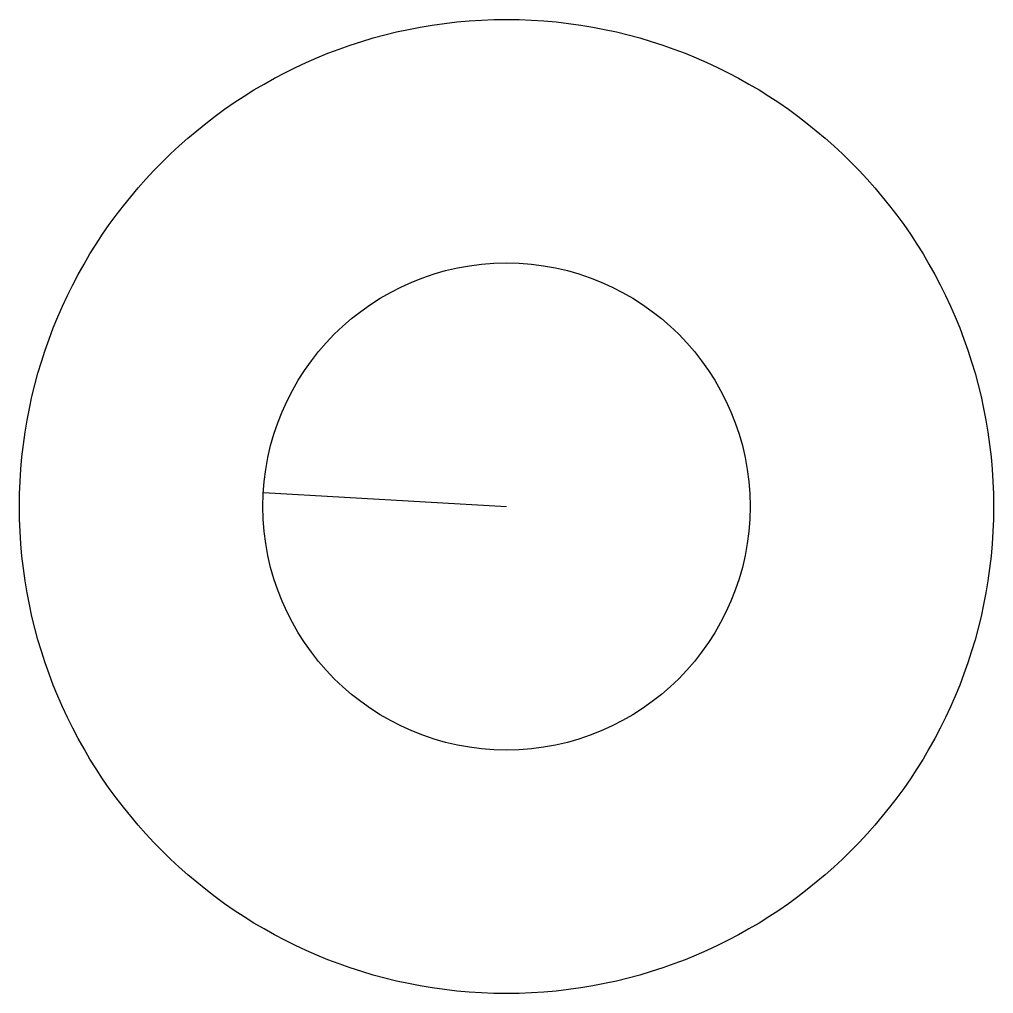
# Model space of a CAD drawing. Header units: millimetres. Extents: x 80 to 320, y 30 to 270.
import ezdxf

# ---------------------------------------------------------------- set-up
doc = ezdxf.new("R2010")
doc.units = ezdxf.units.MM

msp = doc.modelspace()

# ---------------------------------------------------------------- linework, layer by layer
for p, q in [((197.46, 269.97), (197.46, 269.97, 40)), ((198.73, 209.99), (198.73, 209.99, 40)), ((80.2, 156.87), (80.2, 156.87, 10)), ((140.1, 153.44), (200, 150)), ((140.1, 153.44), (140.1, 153.44, 10)), ((259.99, 149.03), (259.99, 149.03, 30)), ((319.98, 148.05), (319.98, 148.05, 30)), ((197.92, 90.04), (197.92, 90.04, 20)), ((195.85, 30.07), (195.85, 30.07, 20))]:
    msp.add_line(p, q)
for radius in [120, 60]:
    msp.add_circle((200, 150), radius)

doc.saveas('drawing.dxf')
